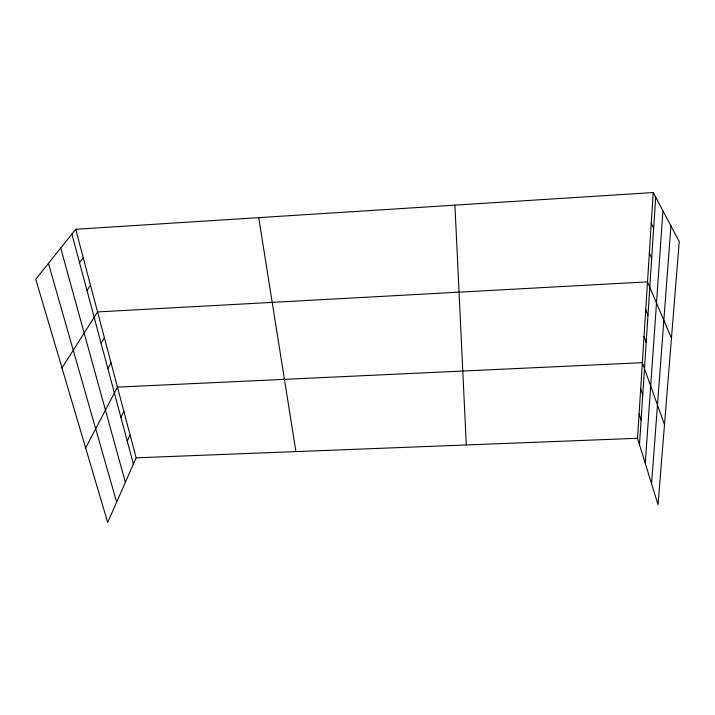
<?xml version="1.0" encoding="UTF-8"?>
<svg xmlns="http://www.w3.org/2000/svg" width="715" height="715" viewBox="0 0 715 715"><rect width="100%" height="100%" fill="white"/><g stroke="black" fill="none" stroke-linecap="round" stroke-linejoin="round"><path stroke-width="1.07" d="M653.215 192.541L679.25 241.572L658.032 504.719L637.53 438.286L653.215 192.541L75.701 229.283L35.75 279.243L107.688 522.459L136.154 457.832L75.701 229.283M639.496 444.685L655.691 197.197M645.27 463.365L662.948 210.862M651.562 483.742L670.938 225.913M127.261 441.101L130.112 434.97M120.924 417.417L123.874 411.42M85.657 447.965L117.457 387.128L642.356 362.684L664.485 424.665M107.849 368.538L111.022 362.827M101.11 343.325L104.399 337.775M61.999 368.002L97.562 311.928L647.513 281.862L671.457 338.204M86.971 290.451L90.501 285.267M79.553 262.718L83.226 257.731M136.154 457.832L637.53 438.286M651.249 223.339L653.653 228.255M649.354 253.101L651.696 258.249M645.734 309.684L647.969 315.261M644.018 336.613L646.19 342.378M640.694 388.701L642.758 394.796M639.085 413.887L641.105 420.143M48.441 263.361L116.643 502.118M60.704 248.034L125.375 482.303M71.884 234.055L133.401 464.08M258.723 217.637L295.921 451.603M454.928 205.16L466.287 444.962"/></g></svg>
